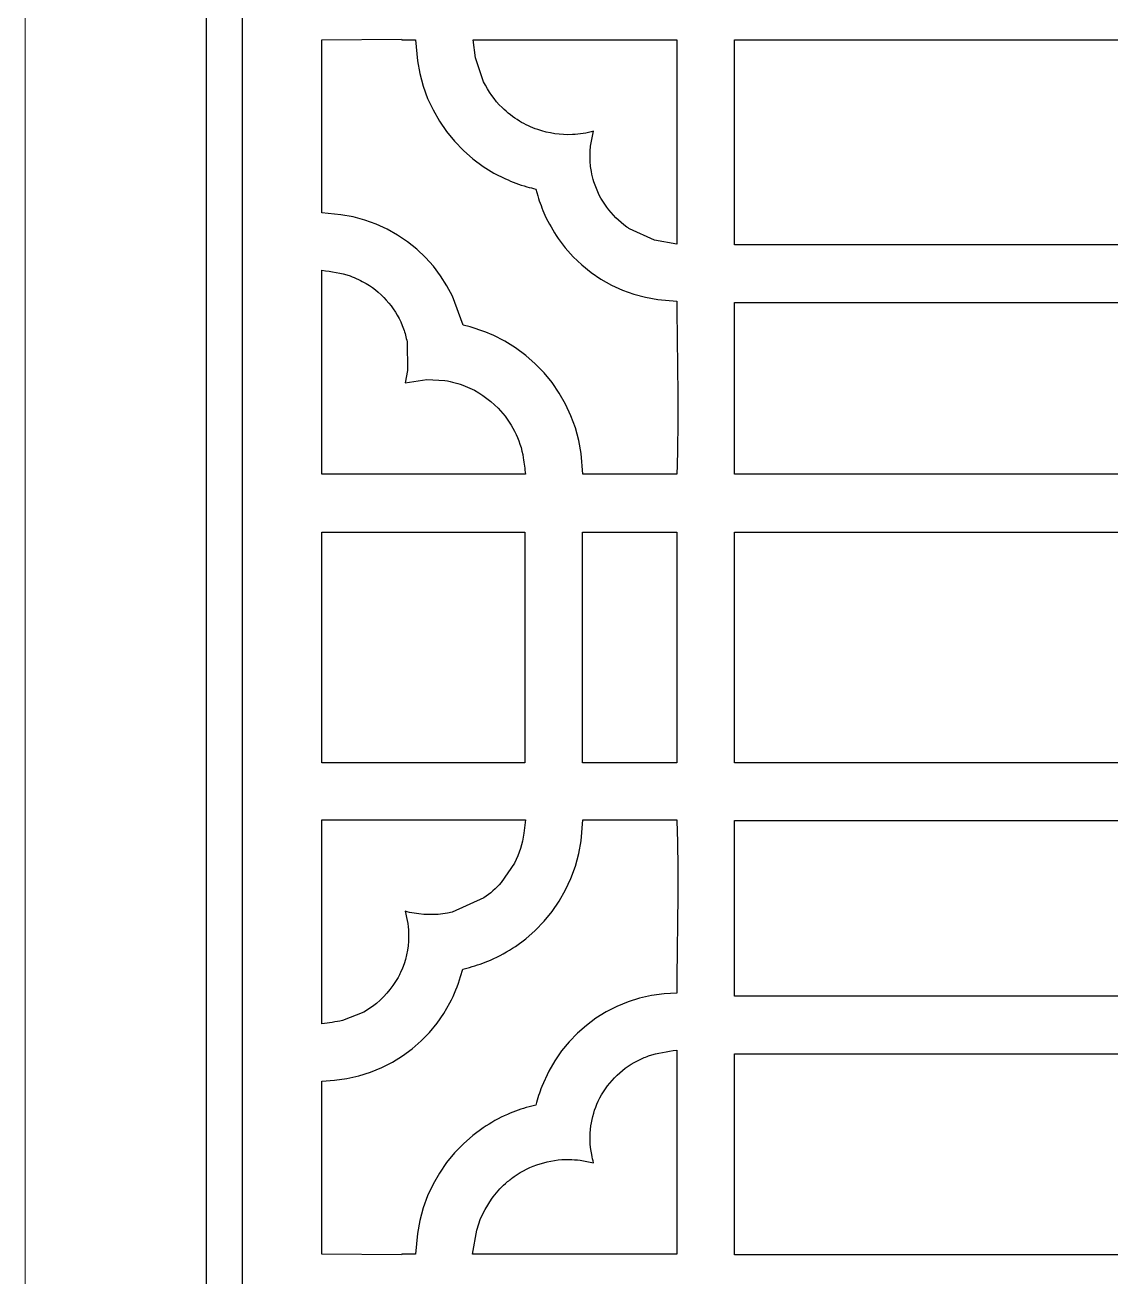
# Model space of a CAD drawing. Header units: centimetres. Extents: x 8.9 to 20.4, y -9.5 to 9.5.
# Drawn here: x 14.934 to 17.648, y -3.22 to -0.09 of the extents above; entities that cross this region are included whole.
import ezdxf

# ---------------------------------------------------------------- set-up
doc = ezdxf.new("R2010")
doc.units = ezdxf.units.CM
doc.header["$MEASUREMENT"] = 0
doc.layers.add('layer 1', color=7, linetype='Continuous')

msp = doc.modelspace()

# ---------------------------------------------------------------- linework, layer by layer
at = {"layer": 'layer 1', "color": 250, "lineweight": 9}
msp.add_open_spline([(20.36245, 9.5), (20.36245, 9.5), (20.36245, -9.5), (20.36245, -9.5), (20.36245, -9.5), (20.36245, -9.5), (14.93387, -9.5), (14.93387, -9.5), (14.93387, -9.5), (14.93387, -9.5), (14.93387, 9.5), (14.93387, 9.5), (14.93387, 9.5), (14.93387, 9.5), (20.36245, 9.5), (20.36245, 9.5)], degree=3, knots=[0, 0, 0, 0, 0.2, 0.2, 0.2, 0.2, 0.4, 0.4, 0.4, 0.4, 0.6, 0.6, 0.6, 0.6, 1, 1, 1, 1], dxfattribs=at)
at = {"layer": 'layer 1', "color": 250}
for points, knots in [([(15.38628, 6.24286), (15.38628, 6.24286), (19.91009, 6.24286), (19.91009, 6.24286), (19.91009, 6.24286), (19.91009, 6.24286), (19.91009, -5.51905), (19.91009, -5.51905), (19.91009, -5.51905), (19.91009, -5.51905), (15.38628, -5.51905), (15.38628, -5.51905), (15.38628, -5.51905), (15.38628, -5.51905), (15.38628, 6.24286), (15.38628, 6.24286)], [0, 0, 0, 0, 0.2, 0.2, 0.2, 0.2, 0.4, 0.4, 0.4, 0.4, 0.6, 0.6, 0.6, 0.6, 1, 1, 1, 1]), ([(16.23324, -0.56526), (16.23324, -0.56526), (16.23324, -0.56526), (16.23324, -0.56526), (16.23324, -0.56526), (16.22647, -0.54963), (16.22022, -0.53383), (16.2156, -0.5174), (16.2156, -0.5174), (16.2156, -0.5174), (16.21093, -0.50047), (16.21093, -0.50047), (16.21093, -0.50047), (16.20326, -0.4985), (16.19554, -0.49662), (16.18788, -0.49447), (16.18788, -0.49447), (16.16964, -0.48923), (16.15195, -0.48235), (16.13453, -0.47485), (16.13453, -0.47485), (16.13453, -0.47485), (16.10584, -0.46028), (16.10584, -0.46028), (16.10584, -0.46028), (16.10584, -0.46028), (16.07879, -0.44352), (16.07879, -0.44352), (16.07879, -0.44352), (16.07879, -0.44352), (16.05329, -0.42465), (16.05329, -0.42465), (16.05329, -0.42465), (16.05329, -0.42465), (16.02948, -0.40375), (16.02948, -0.40375), (16.02948, -0.40375), (16.02948, -0.40375), (16.00749, -0.38096), (16.00749, -0.38096), (16.00749, -0.38096), (16.00749, -0.38096), (15.98745, -0.35643), (15.98745, -0.35643), (15.98745, -0.35643), (15.98745, -0.35643), (15.96943, -0.33027), (15.96943, -0.33027), (15.96943, -0.33027), (15.96943, -0.33027), (15.95363, -0.3026), (15.95363, -0.3026), (15.95363, -0.3026), (15.95363, -0.3026), (15.94017, -0.27354), (15.94017, -0.27354), (15.94017, -0.27354), (15.94017, -0.27354), (15.92911, -0.24325), (15.92911, -0.24325), (15.92911, -0.24325), (15.92911, -0.24325), (15.92065, -0.21181), (15.92065, -0.21181), (15.92065, -0.21181), (15.92065, -0.21181), (15.91486, -0.17938), (15.91486, -0.17938), (15.91486, -0.17938), (15.91486, -0.17938), (15.91023, -0.12728), (15.91023, -0.12728), (15.91023, -0.12728), (15.91023, -0.12728), (15.87572, -0.12728), (15.87572, -0.12728), (15.87572, -0.12728), (15.87572, -0.12728), (15.87523, -0.1258), (15.87523, -0.1258), (15.87523, -0.1258), (15.87523, -0.1258), (15.67578, -0.12728), (15.67578, -0.12728), (15.67578, -0.12728), (15.67578, -0.12728), (15.67578, -0.56), (15.67578, -0.56), (15.67578, -0.56), (15.67578, -0.56), (15.72321, -0.56434), (15.72321, -0.56434), (15.72321, -0.56434), (15.72321, -0.56434), (15.75371, -0.56975), (15.75371, -0.56975), (15.75371, -0.56975), (15.75371, -0.56975), (15.78326, -0.57765), (15.78326, -0.57765), (15.78326, -0.57765), (15.78326, -0.57765), (15.81177, -0.58794), (15.81177, -0.58794), (15.81177, -0.58794), (15.81177, -0.58794), (15.8391, -0.60049), (15.8391, -0.60049), (15.8391, -0.60049), (15.8391, -0.60049), (15.8652, -0.61519), (15.8652, -0.61519), (15.8652, -0.61519), (15.8652, -0.61519), (15.88988, -0.63194), (15.88988, -0.63194), (15.88988, -0.63194), (15.88988, -0.63194), (15.91307, -0.6506), (15.91307, -0.6506), (15.91307, -0.6506), (15.91307, -0.6506), (15.93464, -0.67109), (15.93464, -0.67109), (15.93464, -0.67109), (15.93464, -0.67109), (15.95449, -0.69325), (15.95449, -0.69325), (15.95449, -0.69325), (15.95449, -0.69325), (15.97248, -0.717), (15.97248, -0.717), (15.97248, -0.717), (15.97248, -0.717), (15.98849, -0.7422), (15.98849, -0.7422), (15.98849, -0.7422), (15.98849, -0.7422), (16.00222, -0.76829), (16.00222, -0.76829), (16.00222, -0.76829), (16.00222, -0.76829), (16.02882, -0.84048), (16.02882, -0.84048), (16.02882, -0.84048), (16.02882, -0.84048), (16.0466, -0.84505), (16.0466, -0.84505), (16.0466, -0.84505), (16.06635, -0.85044), (16.08537, -0.85778), (16.10417, -0.86583), (16.10417, -0.86583), (16.10417, -0.86583), (16.13282, -0.88041), (16.13282, -0.88041), (16.13282, -0.88041), (16.13282, -0.88041), (16.15989, -0.89715), (16.15989, -0.89715), (16.15989, -0.89715), (16.15989, -0.89715), (16.18539, -0.91603), (16.18539, -0.91603), (16.18539, -0.91603), (16.18539, -0.91603), (16.20917, -0.93692), (16.20917, -0.93692), (16.20917, -0.93692), (16.20917, -0.93692), (16.23119, -0.9597), (16.23119, -0.9597), (16.23119, -0.9597), (16.23119, -0.9597), (16.25123, -0.98424), (16.25123, -0.98424), (16.25123, -0.98424), (16.25123, -0.98424), (16.26923, -1.01041), (16.26923, -1.01041), (16.26923, -1.01041), (16.26923, -1.01041), (16.28505, -1.03808), (16.28505, -1.03808), (16.28505, -1.03808), (16.28505, -1.03808), (16.29851, -1.06714), (16.29851, -1.06714), (16.29851, -1.06714), (16.29851, -1.06714), (16.30955, -1.09743), (16.30955, -1.09743), (16.30955, -1.09743), (16.30955, -1.09743), (16.31803, -1.12886), (16.31803, -1.12886), (16.31803, -1.12886), (16.31803, -1.12886), (16.3238, -1.16129), (16.3238, -1.16129), (16.3238, -1.16129), (16.3238, -1.16129), (16.32845, -1.21338), (16.32845, -1.21338), (16.32845, -1.21338), (16.32845, -1.21338), (16.56302, -1.21338), (16.56302, -1.21338), (16.56302, -1.21338), (16.56363, -1.19337), (16.56428, -1.17337), (16.56473, -1.15335), (16.56473, -1.15335), (16.56721, -1.02914), (16.56361, -0.90488), (16.56277, -0.78067), (16.56277, -0.78067), (16.56277, -0.78067), (16.51544, -0.77632), (16.51544, -0.77632), (16.51544, -0.77632), (16.51544, -0.77632), (16.48495, -0.77093), (16.48495, -0.77093), (16.48495, -0.77093), (16.48495, -0.77093), (16.45542, -0.76303), (16.45542, -0.76303), (16.45542, -0.76303), (16.45542, -0.76303), (16.42692, -0.75274), (16.42692, -0.75274), (16.42692, -0.75274), (16.42692, -0.75274), (16.39958, -0.74018), (16.39958, -0.74018), (16.39958, -0.74018), (16.39958, -0.74018), (16.37349, -0.72548), (16.37349, -0.72548), (16.37349, -0.72548), (16.37349, -0.72548), (16.3488, -0.70874), (16.3488, -0.70874), (16.3488, -0.70874), (16.3488, -0.70874), (16.32561, -0.69007), (16.32561, -0.69007), (16.32561, -0.69007), (16.32561, -0.69007), (16.30401, -0.66959), (16.30401, -0.66959), (16.30401, -0.66959), (16.30401, -0.66959), (16.28419, -0.64742), (16.28419, -0.64742), (16.28419, -0.64742), (16.28419, -0.64742), (16.26618, -0.62369), (16.26618, -0.62369), (16.26618, -0.62369), (16.25417, -0.60476), (16.24225, -0.58589), (16.23324, -0.56526)], [0, 0, 0, 0, 0.0149254, 0.0149254, 0.0149254, 0.0149254, 0.0298507, 0.0298507, 0.0298507, 0.0298507, 0.0447761, 0.0447761, 0.0447761, 0.0447761, 0.0597015, 0.0597015, 0.0597015, 0.0597015, 0.0746269, 0.0746269, 0.0746269, 0.0746269, 0.0895522, 0.0895522, 0.0895522, 0.0895522, 0.1044776, 0.1044776, 0.1044776, 0.1044776, 0.119403, 0.119403, 0.119403, 0.119403, 0.1343284, 0.1343284, 0.1343284, 0.1343284, 0.1492537, 0.1492537, 0.1492537, 0.1492537, 0.1641791, 0.1641791, 0.1641791, 0.1641791, 0.1791045, 0.1791045, 0.1791045, 0.1791045, 0.1940299, 0.1940299, 0.1940299, 0.1940299, 0.2089552, 0.2089552, 0.2089552, 0.2089552, 0.2238806, 0.2238806, 0.2238806, 0.2238806, 0.238806, 0.238806, 0.238806, 0.238806, 0.2537313, 0.2537313, 0.2537313, 0.2537313, 0.2686567, 0.2686567, 0.2686567, 0.2686567, 0.2835821, 0.2835821, 0.2835821, 0.2835821, 0.2985075, 0.2985075, 0.2985075, 0.2985075, 0.3134328, 0.3134328, 0.3134328, 0.3134328, 0.3283582, 0.3283582, 0.3283582, 0.3283582, 0.3432836, 0.3432836, 0.3432836, 0.3432836, 0.358209, 0.358209, 0.358209, 0.358209, 0.3731343, 0.3731343, 0.3731343, 0.3731343, 0.3880597, 0.3880597, 0.3880597, 0.3880597, 0.4029851, 0.4029851, 0.4029851, 0.4029851, 0.4179104, 0.4179104, 0.4179104, 0.4179104, 0.4328358, 0.4328358, 0.4328358, 0.4328358, 0.4477612, 0.4477612, 0.4477612, 0.4477612, 0.4626866, 0.4626866, 0.4626866, 0.4626866, 0.4776119, 0.4776119, 0.4776119, 0.4776119, 0.4925373, 0.4925373, 0.4925373, 0.4925373, 0.5074627, 0.5074627, 0.5074627, 0.5074627, 0.5223881, 0.5223881, 0.5223881, 0.5223881, 0.5373134, 0.5373134, 0.5373134, 0.5373134, 0.5522388, 0.5522388, 0.5522388, 0.5522388, 0.5671642, 0.5671642, 0.5671642, 0.5671642, 0.5820896, 0.5820896, 0.5820896, 0.5820896, 0.5970149, 0.5970149, 0.5970149, 0.5970149, 0.6119403, 0.6119403, 0.6119403, 0.6119403, 0.6268657, 0.6268657, 0.6268657, 0.6268657, 0.641791, 0.641791, 0.641791, 0.641791, 0.6567164, 0.6567164, 0.6567164, 0.6567164, 0.6716418, 0.6716418, 0.6716418, 0.6716418, 0.6865672, 0.6865672, 0.6865672, 0.6865672, 0.7014925, 0.7014925, 0.7014925, 0.7014925, 0.7164179, 0.7164179, 0.7164179, 0.7164179, 0.7313433, 0.7313433, 0.7313433, 0.7313433, 0.7462687, 0.7462687, 0.7462687, 0.7462687, 0.761194, 0.761194, 0.761194, 0.761194, 0.7761194, 0.7761194, 0.7761194, 0.7761194, 0.7910448, 0.7910448, 0.7910448, 0.7910448, 0.8059701, 0.8059701, 0.8059701, 0.8059701, 0.8208955, 0.8208955, 0.8208955, 0.8208955, 0.8358209, 0.8358209, 0.8358209, 0.8358209, 0.8507463, 0.8507463, 0.8507463, 0.8507463, 0.8656716, 0.8656716, 0.8656716, 0.8656716, 0.880597, 0.880597, 0.880597, 0.880597, 0.8955224, 0.8955224, 0.8955224, 0.8955224, 0.9104478, 0.9104478, 0.9104478, 0.9104478, 0.9253731, 0.9253731, 0.9253731, 0.9253731, 0.9402985, 0.9402985, 0.9402985, 0.9402985, 0.9552239, 0.9552239, 0.9552239, 0.9552239, 0.9701493, 0.9701493, 0.9701493, 0.9701493, 1, 1, 1, 1]), ([(16.12638, -0.29666), (16.12638, -0.29666), (16.12638, -0.29666), (16.12638, -0.29666), (16.12638, -0.29666), (16.13958, -0.30938), (16.15422, -0.32052), (16.16956, -0.33049), (16.16956, -0.33049), (16.18438, -0.33899), (16.19911, -0.34629), (16.21537, -0.3517), (16.21537, -0.3517), (16.24358, -0.36104), (16.27218, -0.36562), (16.30197, -0.36411), (16.30197, -0.36411), (16.31956, -0.3631), (16.33812, -0.36066), (16.35506, -0.35567), (16.35506, -0.35567), (16.34601, -0.38863), (16.34315, -0.42248), (16.34954, -0.45623), (16.34954, -0.45623), (16.35125, -0.46511), (16.3533, -0.47389), (16.35595, -0.48253), (16.35595, -0.48253), (16.36999, -0.52758), (16.39977, -0.56757), (16.4379, -0.59523), (16.4379, -0.59523), (16.44024, -0.59686), (16.44257, -0.59841), (16.44496, -0.59996), (16.44496, -0.59996), (16.44496, -0.59996), (16.50746, -0.62795), (16.50746, -0.62795), (16.50746, -0.62795), (16.50746, -0.62795), (16.56287, -0.63809), (16.56287, -0.63809), (16.56287, -0.63809), (16.56287, -0.63809), (16.56287, -0.12728), (16.56287, -0.12728), (16.56287, -0.12728), (16.56287, -0.12728), (16.05394, -0.12728), (16.05394, -0.12728), (16.05394, -0.12728), (16.05394, -0.12728), (16.05999, -0.17237), (16.05999, -0.17237), (16.05999, -0.17237), (16.05999, -0.17237), (16.07979, -0.23195), (16.07979, -0.23195), (16.07979, -0.23195), (16.09202, -0.25597), (16.1071, -0.27773), (16.12638, -0.29666)], [0, 0, 0, 0, 0.0588235, 0.0588235, 0.0588235, 0.0588235, 0.1176471, 0.1176471, 0.1176471, 0.1176471, 0.1764706, 0.1764706, 0.1764706, 0.1764706, 0.2352941, 0.2352941, 0.2352941, 0.2352941, 0.2941176, 0.2941176, 0.2941176, 0.2941176, 0.3529412, 0.3529412, 0.3529412, 0.3529412, 0.4117647, 0.4117647, 0.4117647, 0.4117647, 0.4705882, 0.4705882, 0.4705882, 0.4705882, 0.5294118, 0.5294118, 0.5294118, 0.5294118, 0.5882353, 0.5882353, 0.5882353, 0.5882353, 0.6470588, 0.6470588, 0.6470588, 0.6470588, 0.7058824, 0.7058824, 0.7058824, 0.7058824, 0.7647059, 0.7647059, 0.7647059, 0.7647059, 0.8235294, 0.8235294, 0.8235294, 0.8235294, 0.8823529, 0.8823529, 0.8823529, 0.8823529, 1, 1, 1, 1]), ([(18.58928, -0.64002), (18.58928, -0.64002), (18.58928, -0.64002), (18.58928, -0.64002), (18.58928, -0.64002), (18.58928, -0.64002), (18.58928, -0.12728), (18.58928, -0.12728), (18.58928, -0.12728), (18.58928, -0.12728), (16.70707, -0.12728), (16.70707, -0.12728), (16.70707, -0.12728), (16.70707, -0.12728), (16.70707, -0.64002), (16.70707, -0.64002), (16.70707, -0.64002), (16.70707, -0.64002), (18.58928, -0.64002), (18.58928, -0.64002)], [0, 0, 0, 0, 0.1666667, 0.1666667, 0.1666667, 0.1666667, 0.3333333, 0.3333333, 0.3333333, 0.3333333, 0.5, 0.5, 0.5, 0.5, 0.6666667, 0.6666667, 0.6666667, 0.6666667, 1, 1, 1, 1]), ([(16.03427, -0.99288), (16.03427, -0.99288), (16.03427, -0.99288), (16.03427, -0.99288), (16.03427, -0.99288), (16.01781, -0.98653), (16.0006, -0.98211), (15.98328, -0.97881), (15.98328, -0.97881), (15.98328, -0.97881), (15.93821, -0.9765), (15.93821, -0.9765), (15.93821, -0.9765), (15.93821, -0.9765), (15.88364, -0.98499), (15.88364, -0.98499), (15.88364, -0.98499), (15.88364, -0.98499), (15.89024, -0.95395), (15.89024, -0.95395), (15.89024, -0.95395), (15.89024, -0.95395), (15.88864, -0.88191), (15.88864, -0.88191), (15.88864, -0.88191), (15.88642, -0.87094), (15.88354, -0.86026), (15.87987, -0.84967), (15.87987, -0.84967), (15.86324, -0.80312), (15.82911, -0.76188), (15.78669, -0.73656), (15.78669, -0.73656), (15.77384, -0.72901), (15.76038, -0.72264), (15.7464, -0.71747), (15.7464, -0.71747), (15.72369, -0.70935), (15.6995, -0.7067), (15.67578, -0.70307), (15.67578, -0.70307), (15.67578, -0.70307), (15.67578, -1.21338), (15.67578, -1.21338), (15.67578, -1.21338), (15.67578, -1.21338), (16.18458, -1.21338), (16.18458, -1.21338), (16.18458, -1.21338), (16.1829, -1.19977), (16.18148, -1.18609), (16.17934, -1.17251), (16.17934, -1.17251), (16.17188, -1.12583), (16.14912, -1.08228), (16.11647, -1.04822), (16.11647, -1.04822), (16.09316, -1.02461), (16.06523, -1.00511), (16.03427, -0.99288)], [0, 0, 0, 0, 0.0625, 0.0625, 0.0625, 0.0625, 0.125, 0.125, 0.125, 0.125, 0.1875, 0.1875, 0.1875, 0.1875, 0.25, 0.25, 0.25, 0.25, 0.3125, 0.3125, 0.3125, 0.3125, 0.375, 0.375, 0.375, 0.375, 0.4375, 0.4375, 0.4375, 0.4375, 0.5, 0.5, 0.5, 0.5, 0.5625, 0.5625, 0.5625, 0.5625, 0.625, 0.625, 0.625, 0.625, 0.6875, 0.6875, 0.6875, 0.6875, 0.75, 0.75, 0.75, 0.75, 0.8125, 0.8125, 0.8125, 0.8125, 0.875, 0.875, 0.875, 0.875, 1, 1, 1, 1]), ([(16.70707, -0.78423), (16.70707, -0.78423), (16.70707, -0.78423), (16.70707, -0.78423), (16.70707, -0.78423), (16.70707, -0.78423), (16.70707, -1.21338), (16.70707, -1.21338), (16.70707, -1.21338), (16.70707, -1.21338), (18.58928, -1.21338), (18.58928, -1.21338), (18.58928, -1.21338), (18.58928, -1.21338), (18.58928, -0.78423), (18.58928, -0.78423), (18.58928, -0.78423), (18.58928, -0.78423), (16.70707, -0.78423), (16.70707, -0.78423)], [0, 0, 0, 0, 0.1666667, 0.1666667, 0.1666667, 0.1666667, 0.3333333, 0.3333333, 0.3333333, 0.3333333, 0.5, 0.5, 0.5, 0.5, 0.6666667, 0.6666667, 0.6666667, 0.6666667, 1, 1, 1, 1]), ([(16.18286, -1.35778), (16.18286, -1.35778), (16.18286, -1.35778), (16.18286, -1.35778), (16.18286, -1.35778), (16.18286, -1.35778), (15.67578, -1.35778), (15.67578, -1.35778), (15.67578, -1.35778), (15.67578, -1.35778), (15.67578, -1.93454), (15.67578, -1.93454), (15.67578, -1.93454), (15.67578, -1.93454), (16.18286, -1.93454), (16.18286, -1.93454), (16.18286, -1.93454), (16.18286, -1.93454), (16.18286, -1.35778), (16.18286, -1.35778)], [0, 0, 0, 0, 0.1666667, 0.1666667, 0.1666667, 0.1666667, 0.3333333, 0.3333333, 0.3333333, 0.3333333, 0.5, 0.5, 0.5, 0.5, 0.6666667, 0.6666667, 0.6666667, 0.6666667, 1, 1, 1, 1]), ([(16.56287, -1.35778), (16.56287, -1.35778), (16.56287, -1.35778), (16.56287, -1.35778), (16.56287, -1.35778), (16.56287, -1.35778), (16.32706, -1.35778), (16.32706, -1.35778), (16.32706, -1.35778), (16.32706, -1.35778), (16.32706, -1.93454), (16.32706, -1.93454), (16.32706, -1.93454), (16.32706, -1.93454), (16.56287, -1.93454), (16.56287, -1.93454), (16.56287, -1.93454), (16.56287, -1.93454), (16.56287, -1.35778), (16.56287, -1.35778)], [0, 0, 0, 0, 0.1666667, 0.1666667, 0.1666667, 0.1666667, 0.3333333, 0.3333333, 0.3333333, 0.3333333, 0.5, 0.5, 0.5, 0.5, 0.6666667, 0.6666667, 0.6666667, 0.6666667, 1, 1, 1, 1]), ([(18.58928, -1.35778), (18.58928, -1.35778), (18.58928, -1.35778), (18.58928, -1.35778), (18.58928, -1.35778), (18.58928, -1.35778), (16.70707, -1.35778), (16.70707, -1.35778), (16.70707, -1.35778), (16.70707, -1.35778), (16.70707, -1.93454), (16.70707, -1.93454), (16.70707, -1.93454), (16.70707, -1.93454), (18.58928, -1.93454), (18.58928, -1.93454), (18.58928, -1.93454), (18.58928, -1.93454), (18.58928, -1.35778), (18.58928, -1.35778)], [0, 0, 0, 0, 0.1666667, 0.1666667, 0.1666667, 0.1666667, 0.3333333, 0.3333333, 0.3333333, 0.3333333, 0.5, 0.5, 0.5, 0.5, 0.6666667, 0.6666667, 0.6666667, 0.6666667, 1, 1, 1, 1]), ([(15.89272, -2.36857), (15.89272, -2.36857), (15.89272, -2.36857), (15.89272, -2.36857), (15.89272, -2.36857), (15.89272, -2.34722), (15.88929, -2.32618), (15.88359, -2.30566), (15.88359, -2.30566), (15.89117, -2.30785), (15.89881, -2.30935), (15.90656, -2.31069), (15.90656, -2.31069), (15.9384, -2.316), (15.97015, -2.31562), (16.00155, -2.30797), (16.00155, -2.30797), (16.00155, -2.30797), (16.08072, -2.27261), (16.08072, -2.27261), (16.08072, -2.27261), (16.09664, -2.26133), (16.11113, -2.24878), (16.12404, -2.23412), (16.12404, -2.23412), (16.12404, -2.23412), (16.15722, -2.18519), (16.15722, -2.18519), (16.15722, -2.18519), (16.16933, -2.16179), (16.17686, -2.13699), (16.18043, -2.11087), (16.18043, -2.11087), (16.18043, -2.11087), (16.18468, -2.07726), (16.18468, -2.07726), (16.18468, -2.07726), (16.18468, -2.07726), (15.67578, -2.07726), (15.67578, -2.07726), (15.67578, -2.07726), (15.67578, -2.07726), (15.67578, -2.58754), (15.67578, -2.58754), (15.67578, -2.58754), (15.69311, -2.58492), (15.71043, -2.58284), (15.72742, -2.57874), (15.72742, -2.57874), (15.72742, -2.57874), (15.7804, -2.55772), (15.7804, -2.55772), (15.7804, -2.55772), (15.7804, -2.55772), (15.80252, -2.54376), (15.80252, -2.54376), (15.80252, -2.54376), (15.82902, -2.52455), (15.85016, -2.49915), (15.8666, -2.47102), (15.8666, -2.47102), (15.86863, -2.46704), (15.8706, -2.46304), (15.87249, -2.45899), (15.87249, -2.45899), (15.88555, -2.43068), (15.89241, -2.39974), (15.89272, -2.36857)], [0, 0, 0, 0, 0.0555556, 0.0555556, 0.0555556, 0.0555556, 0.1111111, 0.1111111, 0.1111111, 0.1111111, 0.1666667, 0.1666667, 0.1666667, 0.1666667, 0.2222222, 0.2222222, 0.2222222, 0.2222222, 0.2777778, 0.2777778, 0.2777778, 0.2777778, 0.3333333, 0.3333333, 0.3333333, 0.3333333, 0.3888889, 0.3888889, 0.3888889, 0.3888889, 0.4444444, 0.4444444, 0.4444444, 0.4444444, 0.5, 0.5, 0.5, 0.5, 0.5555556, 0.5555556, 0.5555556, 0.5555556, 0.6111111, 0.6111111, 0.6111111, 0.6111111, 0.6666667, 0.6666667, 0.6666667, 0.6666667, 0.7222222, 0.7222222, 0.7222222, 0.7222222, 0.7777778, 0.7777778, 0.7777778, 0.7777778, 0.8333333, 0.8333333, 0.8333333, 0.8333333, 0.8888889, 0.8888889, 0.8888889, 0.8888889, 1, 1, 1, 1]), ([(15.73858, -2.72392), (15.73858, -2.72392), (15.73858, -2.72392), (15.73858, -2.72392), (15.73858, -2.72392), (15.73858, -2.72392), (15.70748, -2.72804), (15.70748, -2.72804), (15.70748, -2.72804), (15.70748, -2.72804), (15.67578, -2.73019), (15.67578, -2.73019), (15.67578, -2.73019), (15.67578, -2.73019), (15.67578, -3.16334), (15.67578, -3.16334), (15.67578, -3.16334), (15.67578, -3.16334), (15.8752, -3.16484), (15.8752, -3.16484), (15.8752, -3.16484), (15.8752, -3.16484), (15.87572, -3.16334), (15.87572, -3.16334), (15.87572, -3.16334), (15.87572, -3.16334), (15.91023, -3.16334), (15.91023, -3.16334), (15.91023, -3.16334), (15.91023, -3.16334), (15.91486, -3.11127), (15.91486, -3.11127), (15.91486, -3.11127), (15.91486, -3.11127), (15.92065, -3.07884), (15.92065, -3.07884), (15.92065, -3.07884), (15.92065, -3.07884), (15.92911, -3.04741), (15.92911, -3.04741), (15.92911, -3.04741), (15.92911, -3.04741), (15.94017, -3.01709), (15.94017, -3.01709), (15.94017, -3.01709), (15.94017, -3.01709), (15.95363, -2.98804), (15.95363, -2.98804), (15.95363, -2.98804), (15.95363, -2.98804), (15.96943, -2.96037), (15.96943, -2.96037), (15.96943, -2.96037), (15.96943, -2.96037), (15.98745, -2.9342), (15.98745, -2.9342), (15.98745, -2.9342), (15.98745, -2.9342), (16.00749, -2.90968), (16.00749, -2.90968), (16.00749, -2.90968), (16.00749, -2.90968), (16.02948, -2.8869), (16.02948, -2.8869), (16.02948, -2.8869), (16.02948, -2.8869), (16.05329, -2.866), (16.05329, -2.866), (16.05329, -2.866), (16.05329, -2.866), (16.07879, -2.84713), (16.07879, -2.84713), (16.07879, -2.84713), (16.09848, -2.83492), (16.11816, -2.82267), (16.13956, -2.81365), (16.13956, -2.81365), (16.15724, -2.80623), (16.17512, -2.79951), (16.19365, -2.7946), (16.19365, -2.7946), (16.19365, -2.7946), (16.21089, -2.79017), (16.21089, -2.79017), (16.21089, -2.79017), (16.21532, -2.77425), (16.21961, -2.75903), (16.22564, -2.74365), (16.22564, -2.74365), (16.22564, -2.74365), (16.24282, -2.70542), (16.24282, -2.70542), (16.24282, -2.70542), (16.24282, -2.70542), (16.25793, -2.67938), (16.25793, -2.67938), (16.25793, -2.67938), (16.25793, -2.67938), (16.27494, -2.65491), (16.27494, -2.65491), (16.27494, -2.65491), (16.27494, -2.65491), (16.29387, -2.63193), (16.29387, -2.63193), (16.29387, -2.63193), (16.29387, -2.63193), (16.3146, -2.61061), (16.3146, -2.61061), (16.3146, -2.61061), (16.3146, -2.61061), (16.337, -2.59101), (16.337, -2.59101), (16.337, -2.59101), (16.337, -2.59101), (16.36097, -2.57329), (16.36097, -2.57329), (16.36097, -2.57329), (16.36097, -2.57329), (16.38638, -2.55756), (16.38638, -2.55756), (16.38638, -2.55756), (16.38638, -2.55756), (16.41309, -2.5439), (16.41309, -2.5439), (16.41309, -2.5439), (16.41309, -2.5439), (16.44105, -2.53246), (16.44105, -2.53246), (16.44105, -2.53246), (16.44105, -2.53246), (16.47007, -2.52336), (16.47007, -2.52336), (16.47007, -2.52336), (16.47007, -2.52336), (16.5001, -2.51671), (16.5001, -2.51671), (16.5001, -2.51671), (16.5001, -2.51671), (16.53117, -2.51256), (16.53117, -2.51256), (16.53117, -2.51256), (16.53117, -2.51256), (16.56277, -2.51044), (16.56277, -2.51044), (16.56277, -2.51044), (16.56277, -2.51044), (16.56304, -2.47098), (16.56304, -2.47098), (16.56304, -2.47098), (16.56404, -2.35008), (16.56768, -2.22919), (16.56399, -2.10829), (16.56399, -2.10829), (16.56399, -2.10829), (16.56297, -2.07726), (16.56297, -2.07726), (16.56297, -2.07726), (16.56297, -2.07726), (16.32845, -2.07726), (16.32845, -2.07726), (16.32845, -2.07726), (16.32845, -2.07726), (16.3238, -2.12936), (16.3238, -2.12936), (16.3238, -2.12936), (16.3238, -2.12936), (16.31803, -2.16179), (16.31803, -2.16179), (16.31803, -2.16179), (16.31803, -2.16179), (16.30955, -2.1932), (16.30955, -2.1932), (16.30955, -2.1932), (16.30955, -2.1932), (16.29851, -2.22352), (16.29851, -2.22352), (16.29851, -2.22352), (16.29851, -2.22352), (16.28505, -2.25256), (16.28505, -2.25256), (16.28505, -2.25256), (16.28505, -2.25256), (16.26923, -2.28023), (16.26923, -2.28023), (16.26923, -2.28023), (16.26923, -2.28023), (16.25123, -2.3064), (16.25123, -2.3064), (16.25123, -2.3064), (16.25123, -2.3064), (16.23119, -2.33094), (16.23119, -2.33094), (16.23119, -2.33094), (16.23119, -2.33094), (16.20917, -2.35373), (16.20917, -2.35373), (16.20917, -2.35373), (16.20917, -2.35373), (16.18539, -2.37461), (16.18539, -2.37461), (16.18539, -2.37461), (16.18539, -2.37461), (16.15989, -2.3935), (16.15989, -2.3935), (16.15989, -2.3935), (16.13954, -2.40609), (16.11926, -2.4185), (16.09716, -2.42779), (16.09716, -2.42779), (16.0801, -2.4349), (16.06289, -2.44128), (16.04502, -2.446), (16.04502, -2.446), (16.04502, -2.446), (16.02774, -2.45041), (16.02774, -2.45041), (16.02774, -2.45041), (16.02774, -2.45041), (16.02262, -2.46895), (16.02262, -2.46895), (16.02262, -2.46895), (16.01595, -2.49193), (16.00648, -2.51378), (15.99586, -2.53515), (15.99586, -2.53515), (15.99586, -2.53515), (15.98075, -2.56122), (15.98075, -2.56122), (15.98075, -2.56122), (15.98075, -2.56122), (15.96371, -2.5857), (15.96371, -2.5857), (15.96371, -2.5857), (15.96371, -2.5857), (15.94479, -2.60868), (15.94479, -2.60868), (15.94479, -2.60868), (15.94479, -2.60868), (15.92406, -2.63002), (15.92406, -2.63002), (15.92406, -2.63002), (15.92406, -2.63002), (15.90165, -2.64959), (15.90165, -2.64959), (15.90165, -2.64959), (15.90165, -2.64959), (15.8777, -2.66732), (15.8777, -2.66732), (15.8777, -2.66732), (15.8777, -2.66732), (15.85232, -2.68307), (15.85232, -2.68307), (15.85232, -2.68307), (15.85232, -2.68307), (15.82561, -2.69671), (15.82561, -2.69671), (15.82561, -2.69671), (15.82561, -2.69671), (15.79765, -2.70814), (15.79765, -2.70814), (15.79765, -2.70814), (15.79765, -2.70814), (15.76861, -2.71725), (15.76861, -2.71725), (15.76861, -2.71725), (15.76861, -2.71725), (15.73858, -2.72392), (15.73858, -2.72392)], [0, 0, 0, 0, 0.0147059, 0.0147059, 0.0147059, 0.0147059, 0.0294118, 0.0294118, 0.0294118, 0.0294118, 0.0441176, 0.0441176, 0.0441176, 0.0441176, 0.0588235, 0.0588235, 0.0588235, 0.0588235, 0.0735294, 0.0735294, 0.0735294, 0.0735294, 0.0882353, 0.0882353, 0.0882353, 0.0882353, 0.1029412, 0.1029412, 0.1029412, 0.1029412, 0.1176471, 0.1176471, 0.1176471, 0.1176471, 0.1323529, 0.1323529, 0.1323529, 0.1323529, 0.1470588, 0.1470588, 0.1470588, 0.1470588, 0.1617647, 0.1617647, 0.1617647, 0.1617647, 0.1764706, 0.1764706, 0.1764706, 0.1764706, 0.1911765, 0.1911765, 0.1911765, 0.1911765, 0.2058824, 0.2058824, 0.2058824, 0.2058824, 0.2205882, 0.2205882, 0.2205882, 0.2205882, 0.2352941, 0.2352941, 0.2352941, 0.2352941, 0.25, 0.25, 0.25, 0.25, 0.2647059, 0.2647059, 0.2647059, 0.2647059, 0.2794118, 0.2794118, 0.2794118, 0.2794118, 0.2941176, 0.2941176, 0.2941176, 0.2941176, 0.3088235, 0.3088235, 0.3088235, 0.3088235, 0.3235294, 0.3235294, 0.3235294, 0.3235294, 0.3382353, 0.3382353, 0.3382353, 0.3382353, 0.3529412, 0.3529412, 0.3529412, 0.3529412, 0.3676471, 0.3676471, 0.3676471, 0.3676471, 0.3823529, 0.3823529, 0.3823529, 0.3823529, 0.3970588, 0.3970588, 0.3970588, 0.3970588, 0.4117647, 0.4117647, 0.4117647, 0.4117647, 0.4264706, 0.4264706, 0.4264706, 0.4264706, 0.4411765, 0.4411765, 0.4411765, 0.4411765, 0.4558824, 0.4558824, 0.4558824, 0.4558824, 0.4705882, 0.4705882, 0.4705882, 0.4705882, 0.4852941, 0.4852941, 0.4852941, 0.4852941, 0.5, 0.5, 0.5, 0.5, 0.5147059, 0.5147059, 0.5147059, 0.5147059, 0.5294118, 0.5294118, 0.5294118, 0.5294118, 0.5441176, 0.5441176, 0.5441176, 0.5441176, 0.5588235, 0.5588235, 0.5588235, 0.5588235, 0.5735294, 0.5735294, 0.5735294, 0.5735294, 0.5882353, 0.5882353, 0.5882353, 0.5882353, 0.6029412, 0.6029412, 0.6029412, 0.6029412, 0.6176471, 0.6176471, 0.6176471, 0.6176471, 0.6323529, 0.6323529, 0.6323529, 0.6323529, 0.6470588, 0.6470588, 0.6470588, 0.6470588, 0.6617647, 0.6617647, 0.6617647, 0.6617647, 0.6764706, 0.6764706, 0.6764706, 0.6764706, 0.6911765, 0.6911765, 0.6911765, 0.6911765, 0.7058824, 0.7058824, 0.7058824, 0.7058824, 0.7205882, 0.7205882, 0.7205882, 0.7205882, 0.7352941, 0.7352941, 0.7352941, 0.7352941, 0.75, 0.75, 0.75, 0.75, 0.7647059, 0.7647059, 0.7647059, 0.7647059, 0.7794118, 0.7794118, 0.7794118, 0.7794118, 0.7941176, 0.7941176, 0.7941176, 0.7941176, 0.8088235, 0.8088235, 0.8088235, 0.8088235, 0.8235294, 0.8235294, 0.8235294, 0.8235294, 0.8382353, 0.8382353, 0.8382353, 0.8382353, 0.8529412, 0.8529412, 0.8529412, 0.8529412, 0.8676471, 0.8676471, 0.8676471, 0.8676471, 0.8823529, 0.8823529, 0.8823529, 0.8823529, 0.8970588, 0.8970588, 0.8970588, 0.8970588, 0.9117647, 0.9117647, 0.9117647, 0.9117647, 0.9264706, 0.9264706, 0.9264706, 0.9264706, 0.9411765, 0.9411765, 0.9411765, 0.9411765, 0.9558824, 0.9558824, 0.9558824, 0.9558824, 0.9705882, 0.9705882, 0.9705882, 0.9705882, 1, 1, 1, 1]), ([(18.58928, -2.51836), (18.58928, -2.51836), (18.58928, -2.51836), (18.58928, -2.51836), (18.58928, -2.51836), (18.58928, -2.51836), (18.58928, -2.07874), (18.58928, -2.07874), (18.58928, -2.07874), (18.58928, -2.07874), (16.70707, -2.07874), (16.70707, -2.07874), (16.70707, -2.07874), (16.70707, -2.07874), (16.70707, -2.51836), (16.70707, -2.51836), (16.70707, -2.51836), (16.70707, -2.51836), (18.58928, -2.51836), (18.58928, -2.51836)], [0, 0, 0, 0, 0.1666667, 0.1666667, 0.1666667, 0.1666667, 0.3333333, 0.3333333, 0.3333333, 0.3333333, 0.5, 0.5, 0.5, 0.5, 0.6666667, 0.6666667, 0.6666667, 0.6666667, 1, 1, 1, 1]), ([(16.3482, -2.84253), (16.3482, -2.84253), (16.3482, -2.84253), (16.3482, -2.84253), (16.3482, -2.84253), (16.34472, -2.86665), (16.34563, -2.89021), (16.35018, -2.91414), (16.35018, -2.91414), (16.35154, -2.92115), (16.35316, -2.9281), (16.35504, -2.93497), (16.35504, -2.93497), (16.34417, -2.9318), (16.33285, -2.92989), (16.32161, -2.92841), (16.32161, -2.92841), (16.31227, -2.92722), (16.30297, -2.92653), (16.29353, -2.92634), (16.29353, -2.92634), (16.24502, -2.92556), (16.19563, -2.941), (16.15627, -2.96921), (16.15627, -2.96921), (16.14888, -2.97455), (16.14177, -2.98027), (16.13486, -2.98621), (16.13486, -2.98621), (16.12162, -2.99769), (16.11009, -3.01103), (16.09974, -3.02519), (16.09974, -3.02519), (16.09974, -3.02519), (16.08367, -3.05117), (16.08367, -3.05117), (16.08367, -3.05117), (16.08367, -3.05117), (16.07271, -3.07412), (16.07271, -3.07412), (16.07271, -3.07412), (16.07271, -3.07412), (16.06309, -3.10295), (16.06309, -3.10295), (16.06309, -3.10295), (16.06309, -3.10295), (16.05246, -3.16334), (16.05246, -3.16334), (16.05246, -3.16334), (16.05246, -3.16334), (16.56287, -3.16334), (16.56287, -3.16334), (16.56287, -3.16334), (16.56287, -3.16334), (16.56287, -2.653), (16.56287, -2.653), (16.56287, -2.653), (16.53952, -2.65659), (16.51457, -2.65922), (16.49214, -2.66756), (16.49214, -2.66756), (16.48275, -2.67109), (16.47355, -2.67511), (16.46459, -2.67964), (16.46459, -2.67964), (16.42213, -2.70123), (16.38714, -2.7376), (16.36664, -2.78064), (16.36664, -2.78064), (16.35735, -2.80044), (16.35152, -2.82094), (16.3482, -2.84253)], [0, 0, 0, 0, 0.0526316, 0.0526316, 0.0526316, 0.0526316, 0.1052632, 0.1052632, 0.1052632, 0.1052632, 0.1578947, 0.1578947, 0.1578947, 0.1578947, 0.2105263, 0.2105263, 0.2105263, 0.2105263, 0.2631579, 0.2631579, 0.2631579, 0.2631579, 0.3157895, 0.3157895, 0.3157895, 0.3157895, 0.3684211, 0.3684211, 0.3684211, 0.3684211, 0.4210526, 0.4210526, 0.4210526, 0.4210526, 0.4736842, 0.4736842, 0.4736842, 0.4736842, 0.5263158, 0.5263158, 0.5263158, 0.5263158, 0.5789474, 0.5789474, 0.5789474, 0.5789474, 0.6315789, 0.6315789, 0.6315789, 0.6315789, 0.6842105, 0.6842105, 0.6842105, 0.6842105, 0.7368421, 0.7368421, 0.7368421, 0.7368421, 0.7894737, 0.7894737, 0.7894737, 0.7894737, 0.8421053, 0.8421053, 0.8421053, 0.8421053, 0.8947368, 0.8947368, 0.8947368, 0.8947368, 1, 1, 1, 1]), ([(18.58928, -3.16484), (18.58928, -3.16484), (18.58928, -3.16484), (18.58928, -3.16484), (18.58928, -3.16484), (18.58928, -3.16484), (18.58928, -2.66256), (18.58928, -2.66256), (18.58928, -2.66256), (18.58928, -2.66256), (16.70707, -2.66256), (16.70707, -2.66256), (16.70707, -2.66256), (16.70707, -2.66256), (16.70707, -3.16484), (16.70707, -3.16484), (16.70707, -3.16484), (16.70707, -3.16484), (18.58928, -3.16484), (18.58928, -3.16484)], [0, 0, 0, 0, 0.1666667, 0.1666667, 0.1666667, 0.1666667, 0.3333333, 0.3333333, 0.3333333, 0.3333333, 0.5, 0.5, 0.5, 0.5, 0.6666667, 0.6666667, 0.6666667, 0.6666667, 1, 1, 1, 1])]:
    msp.add_open_spline(points, degree=3, knots=knots, dxfattribs=at)
at = {"layer": 'layer 1', "color": 7}
msp.add_open_spline([(15.47674, 6.15238), (15.47674, 6.15238), (19.8196, 6.15238), (19.8196, 6.15238), (19.8196, 6.15238), (19.8196, 6.15238), (19.8196, -5.42858), (19.8196, -5.42858), (19.8196, -5.42858), (19.8196, -5.42858), (15.47674, -5.42858), (15.47674, -5.42858), (15.47674, -5.42858), (15.47674, -5.42858), (15.47674, 6.15238), (15.47674, 6.15238)], degree=3, knots=[0, 0, 0, 0, 0.2, 0.2, 0.2, 0.2, 0.4, 0.4, 0.4, 0.4, 0.6, 0.6, 0.6, 0.6, 1, 1, 1, 1], dxfattribs=at)

doc.saveas('drawing.dxf')
